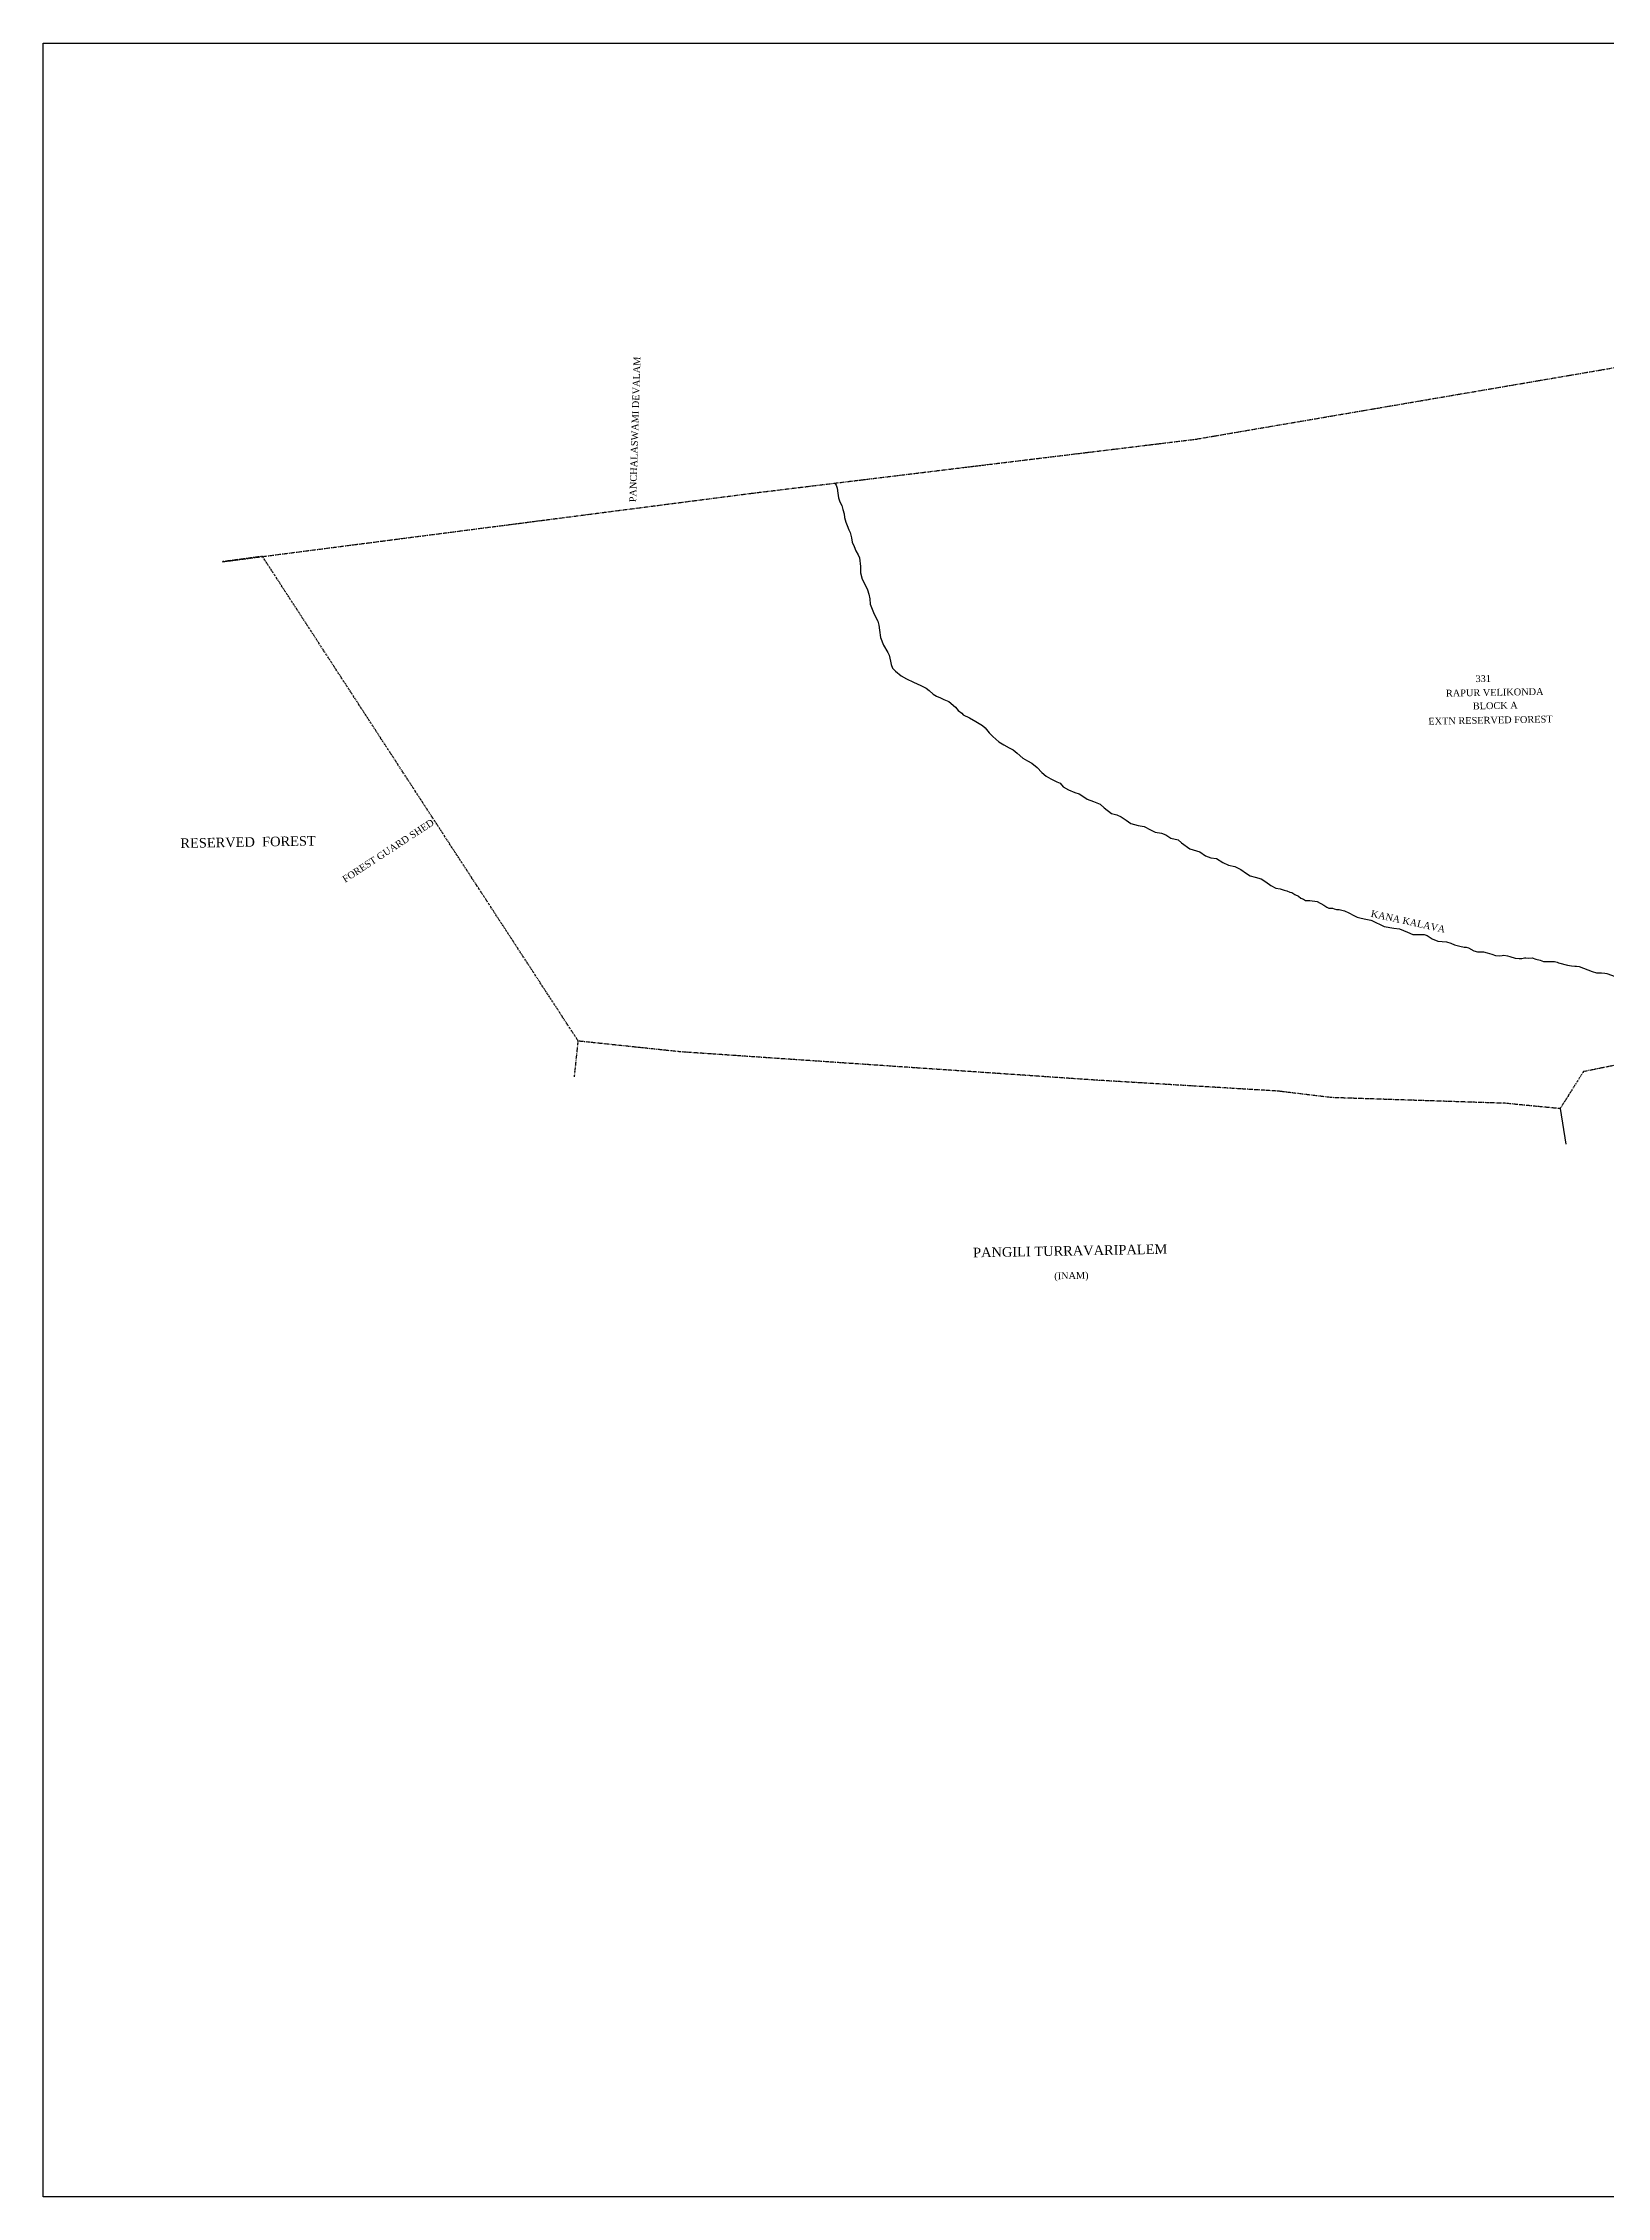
# Model space of a CAD drawing. Header units: millimetres. Extents: x 838 to 3141, y -219 to 909.
# Drawn here: x 838 to 1657, y -219 to 909 of the extents above; entities that cross this region are included whole.
import ezdxf

# ---------------------------------------------------------------- set-up
doc = ezdxf.new("R2010")
doc.units = ezdxf.units.MM
doc.header["$MEASUREMENT"] = 0
doc.linetypes.add('BORDER', pattern=[1.75, 0.5, -0.25, 0.5, -0.25, 0, -0.25])
doc.layers.add('NALA', color=4, linetype='Continuous')
doc.layers.add('TEXT', color=7, linetype='Continuous')
doc.layers.add('VILL_BOUNDARY', color=6, linetype='BORDER', lineweight=30)
doc.styles.get("Standard").update_dxf_attribs({"font": 'TIMES.TTF', "height": 3.574})

msp = doc.modelspace()

# ---------------------------------------------------------------- linework, layer by layer
at = {"lineweight": 30}
msp.add_lwpolyline([(838, 909.4), (3140.7, 909.4), (3140.7, -219.1), (838, -219.1)], close=True, dxfattribs=at)
at = {"layer": 'NALA'}
msp.add_lwpolyline([(1252.9, 678.9), (1253.6, 677.8), (1254.1, 676.2), (1254.4, 673.6), (1254.7, 671.1), (1255.5, 669), (1256.4, 667.1), (1257, 665), (1257.7, 662.8), (1257.8, 660.8), (1258.5, 658.5), (1259.2, 656.6), (1260.2, 654.4), (1260.9, 653), (1261.5, 650.2), (1261.9, 647.9), (1262.9, 645.6), (1263.8, 643.4), (1265, 641.3), (1265.7, 639.7), (1266.3, 635.2), (1266.2, 631.9), (1267.1, 628.5), (1269, 624.8), (1269.9, 623), (1270.7, 620.7), (1271.1, 618.2), (1271.3, 615.5), (1273.5, 610.2), (1275.4, 606.5), (1275.9, 604.4), (1276.3, 601.9), (1276.8, 598), (1278.3, 593.9), (1280.6, 590.2), (1281.2, 588.7), (1282, 585.5), (1282.4, 583.8), (1283.1, 581.9), (1284.6, 580.3), (1287.6, 577.9), (1290.3, 576.4), (1294, 574.5), (1297.9, 572.8), (1300.7, 571.4), (1302.3, 570.2), (1304.3, 568.3), (1306, 567.2), (1308.1, 566.3), (1310, 565.5), (1312.5, 564.4), (1316.1, 561.4), (1317.4, 559.8), (1319.3, 558.4), (1320, 557.5), (1323.4, 555.9), (1326.7, 554), (1330.1, 551.9), (1331.5, 550.7), (1333.6, 548), (1335.6, 546.1), (1338.8, 543.3), (1341.4, 541.8), (1344.2, 540.1), (1346.3, 539.2), (1348.4, 537.4), (1351.3, 534.7), (1353.8, 533.3), (1356, 532.1), (1358.8, 529.9), (1361.3, 527.3), (1363.5, 525.4), (1366, 524), (1369.1, 522.4), (1370.8, 521.7), (1372.5, 519.7), (1375.2, 518.1), (1378.5, 516.8), (1380.8, 516), (1382.3, 515.2), (1385.1, 513.2), (1388.4, 512.1), (1391.9, 510.6), (1393.9, 508.8), (1397.7, 505.8), (1400.5, 505.1), (1402.8, 504.1), (1405.4, 502.3), (1407.9, 500.5), (1411.7, 499.4), (1414.9, 498.9), (1418.2, 497.2), (1420.7, 495.9), (1424, 495.5), (1426.2, 494.6), (1428.8, 492.9), (1432.7, 491.9), (1434.5, 490.4), (1438.8, 487.2), (1444, 485.7), (1447, 483.5), (1449.8, 482.6), (1452.7, 482.1), (1456.1, 480.1), (1459, 478.7), (1462.3, 478), (1465.6, 476.4), (1468.5, 474.4), (1470.5, 473.1), (1473.1, 472.4), (1476.1, 471.5), (1478.7, 470), (1481.3, 468.1), (1483.9, 466.7), (1486.1, 466.3), (1488.2, 465.6), (1489.7, 465.3), (1491.2, 464.5), (1492.2, 464.3), (1493.9, 463.3), (1495.8, 462.4), (1497, 461.4), (1498.4, 460.9), (1499.4, 460.1), (1501.6, 460.1), (1505.5, 459.7), (1509, 457.7), (1510.6, 456.6), (1511.7, 456.2), (1513.5, 456.2), (1514.5, 455.8), (1515.6, 455.5), (1517, 455.5), (1518.5, 455.1), (1519.8, 454.7), (1520.5, 454.4), (1521.4, 454.1), (1525.5, 451.9), (1526.5, 451.4), (1527.9, 451.1), (1530.2, 450.6), (1531.9, 450.3), (1532.8, 450.1), (1533.6, 449.8), (1534.2, 449.7), (1540.6, 446.5), (1545.6, 445.6), (1548.7, 445.4), (1552.8, 443.6), (1555.6, 442.4), (1558.6, 442.4), (1561.5, 442.3), (1563.2, 441.9), (1564.7, 440.7), (1565.8, 440.1), (1568.8, 438.9), (1573.2, 438.5), (1575.6, 437.8), (1577.5, 437), (1580.2, 436.3), (1582.6, 435.8), (1583.6, 435.8), (1584.8, 435.4), (1587.6, 433.8), (1589.6, 433.3), (1591.5, 433.3), (1592.6, 433.3), (1594.5, 432.8), (1597, 432), (1599, 431.4), (1601, 431.2), (1602.4, 431.4), (1603.4, 431.5), (1605.2, 431.2), (1606.5, 430.9), (1609.2, 429.9), (1611.3, 429.8), (1612.8, 429.8), (1614.1, 430.1), (1614.9, 430.1), (1616.3, 430), (1618.2, 430.1), (1620, 429.4), (1622.4, 428.9), (1624.1, 428.2), (1627.5, 428.2), (1629.9, 428.2), (1631.2, 427.8), (1632, 427.6), (1636.6, 426.3), (1638.8, 425.9), (1640.6, 425.8), (1641.4, 425.8), (1642.7, 425.6), (1649.6, 422.9), (1651.9, 422.2), (1654.5, 422.2), (1656.3, 422.1), (1657.2, 421.9), (1661.7, 420.3)], dxfattribs=at)
at = {"layer": 'VILL_BOUNDARY'}
for points in [[(1116.4, 367.8), (1118.4, 386.5), (1033.3, 517), (952.9, 640.5), (932, 637.7), (1209.5, 673.6), (1399.3, 696.7), (1441.9, 701.9), (1740.3, 752.9)], [(1697.8, 381.1), (1645, 370.5), (1632.8, 351.1), (1604, 353.9), (1512.9, 356.9), (1484.8, 360.3), (1390, 366), (1171.6, 380.9), (1118.4, 386.5)]]:
    msp.add_lwpolyline(points, dxfattribs=at)
at = {"layer": 'VILL_BOUNDARY', "linetype": 'ByBlock'}
msp.add_lwpolyline([(1632.8, 351.1), (1635.8, 332.5)], dxfattribs=at)

# ---------------------------------------------------------------- texts
at = {"layer": 'TEXT'}
for s, height, rotation, p in [('PANCHALASWAMI DEVALAM', 3.574, 88.285, (1148.7, 668.8)), ('331', 3.57, 1.0639, (1588.5, 574.6)), ('RAPUR VELIKONDA', 3.574, 1.0639, (1573, 567)), ('EXTN RESERVED FOREST', 3.574, 1.0639, (1563.8, 552.3)), ('BLOCK A', 3.57, 1.0639, (1587.1, 560.3)), ('FOREST GUARD SHED ', 3.574, 33.2373, (996.3, 469.4)), ('RESERVED  FOREST', 5, 1.0639, (910, 487.7)), ('KANA KALAVA', 3.574, 347.7658, (1533.4, 451.7)), ('PANGILI TURRAVARIPALEM', 5, 1.0639, (1325.3, 273.2)), ('(INAM)', 3.57, 1.0639, (1367.8, 261.7))]:
    msp.add_text(s, height=height, rotation=rotation, dxfattribs=at).set_placement(p)

doc.saveas('drawing.dxf')
